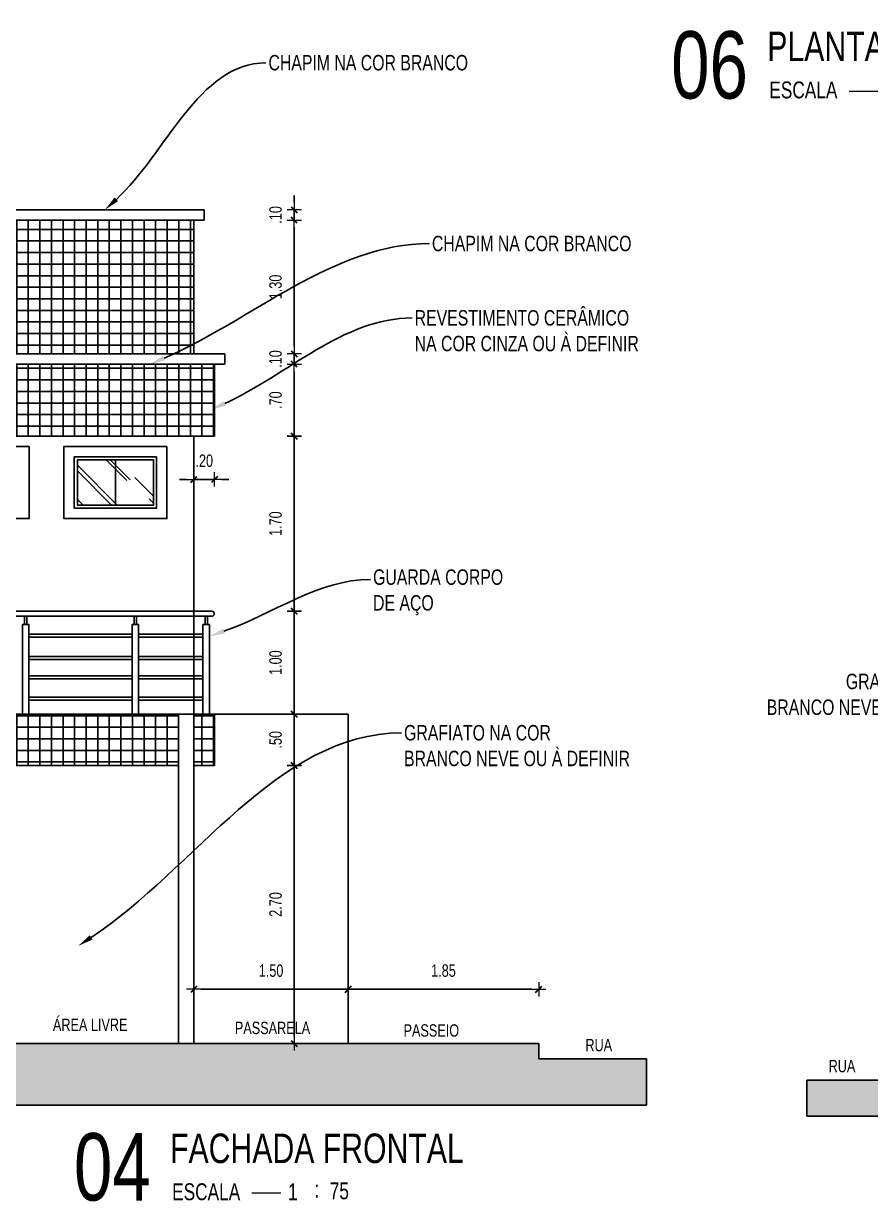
# Model space of a CAD drawing. Extents: x 425 to 531, y 796 to 840.
# Drawn here: x 483.4 to 491.63, y 810.44 to 821.89 of the extents above; entities that cross this region are included whole.
import ezdxf
from ezdxf import colors
from ezdxf.entities.mleader import LeaderData, LeaderLine
from ezdxf.enums import TextEntityAlignment as Align
from ezdxf.math import Vec2, Vec3

# ---------------------------------------------------------------- set-up
doc = ezdxf.new("R2010")
doc.units = 0
doc.header["$MEASUREMENT"] = 0
doc.header["$PDSIZE"] = -5
doc.linetypes.add('CONTINU', pattern=[0])
doc.layers.get('0').update_dxf_attribs({"linetype": 'CONTINUOUS'})
doc.layers.get('Defpoints').update_dxf_attribs({"linetype": 'CONTINUOUS'})
for name, color, linetype in [('COTA', 7, 'CONTINUOUS'), ('E-txt-g', 3, 'CONTINUOUS'), ('E-TXT-Y', 2, 'CONTINUOUS'), ('Indic_Corte_Vista', 2, 'CONTINUOUS'), ('VIGA H20', 2, 'CONTINUOUS')]:
    doc.layers.add(name, color=color, linetype=linetype)
for name, color, linetype, lineweight in [('E-Pen-C', 4, 'CONTINUOUS', 15), ('E-Pen-G', 3, 'CONTINUOUS', 30), ('E-Txt-W', 7, 'CONTINUOUS', 20)]:
    doc.layers.add(name, color=color, linetype=linetype, lineweight=lineweight)
doc.styles.add('F2', font='swisscl.ttf')
doc.styles.add('REG60', font='romans.shx', dxfattribs={"width": 0.8, "height": 0.15})
doc.styles.add('REG80', font='romans.shx', dxfattribs={"width": 0.8, "height": 0.2})
doc.dimstyles.new('DIMENSION-1', dxfattribs={"dimtxt": 0.11, "dimasz": 0.07, "dimexe": 1, "dimexo": 0, "dimgap": 0.12, "dimtad": 1, "dimzin": 7, "dimdsep": 46, "dimtxsty": 'F2', "dimblk1": 'TRACO', "dimblk2": 'TRACO', "dimsah": 1, "dimcen": 1, "dimse1": 1, "dimse2": 1, "dimclrd": 256, "dimclre": 256, "dimclrt": 6, "dimadec": 0, "dimazin": 0, "dimtfac": 1, "dimtix": 1, "dimtmove": 2, "dimatfit": 3, "dimldrblk": 'TRACO', "dimfxl": 1, "dimtolj": 1, "dimtzin": 0, "dimarcsym": 0})
pattern_1 = [(180, (-0.29994, 0.1), (-1e-17, -0.1125), []), (270, (-0.29994, 0.1), (0.1125, -1e-17), [])]

# ---------------------------------------------------------------- blocks, each defined once
blk = doc.blocks.new('IND_DES')
at = {"layer": 'E-Txt-W', "color": 7}
blk.add_line((0.0269, -0.2428), (0.1984, -0.2428), dxfattribs=at)
at = {"layer": 'E-txt-g', "color": 7, "style": 'F2'}
for s, p in [('ESCALA', (-0.4463, -0.2864)), ('1', (0.2426, -0.2864)), (':', (0.3988, -0.2706))]:
    blk.add_text(s, height=0.1, dxfattribs=at).set_placement(p)
blk.add_attdef('ESCALA', (0.4897, -0.2812), '', height=0.1, dxfattribs=at)
at = {"layer": 'E-Txt-W', "color": 6, "style": 'F2'}
blk.add_attdef('00', text='', height=0.4, dxfattribs=at).set_placement((-0.7083, -0.2881), align=Align.CENTER)
at = {"layer": 'E-TXT-Y', "color": 7, "style": 'F2'}
for tag, p in [('PROJETO', (-0.4563, 0.1829)), ('DESENHO', (-0.4582, -0.0658))]:
    blk.add_attdef(tag, p, '', height=0.175, dxfattribs=at)
blk = doc.blocks.new('TXT-AMB75')
at = {"layer": 'E-txt-g', "style": 'REG80', "width": 0.8, "flags": 8}
blk.add_attdef('TXT', text='', height=0.2, dxfattribs=at).set_placement((0.005, 0.296), align=Align.CENTER)
at = {"layer": 'E-Txt-W', "style": 'REG60', "width": 0.8, "flags": 8}
blk.add_attdef('TXT', text='', height=0.15, dxfattribs=at).set_placement((0.005, 0.027), align=Align.CENTER)
blk = doc.blocks.new('TRACO')
at = {"layer": 'E-Pen-C'}
for p, q in [((-1, 0), (1, 0)), ((0, 1), (0, -1))]:
    blk.add_line(p, q, dxfattribs=at)
at = {"layer": 'E-Pen-G'}
blk.add_line((-0.42, -0.42), (0.42, 0.42), dxfattribs=at)
blk = doc.blocks.new('*D167')
at = {"color": 4, "linetype": 'Continuous', "lineweight": -2, "transparency": 16777216}
for p, q in [((486.034, 820.148), (486.034, 820.218)), ((486.034, 820.078), (486.034, 819.978)), ((486.034, 819.908), (486.034, 819.838))]:
    blk.add_line(p, q, dxfattribs=at)
at = {"layer": 'Defpoints', "color": 0, "linetype": 'CONTINU', "transparency": 16777216}
for p in [(485.159, 820.078), (485.159, 819.978), (486.034, 819.978)]:
    blk.add_point(p, dxfattribs=at)
at = {"color": 4, "linetype": 'CONTINU', "lineweight": -2, "transparency": 16777216, "xscale": 0.07, "yscale": 0.07, "zscale": 0.07}
for p, rotation in [((486.034, 820.078), 270), ((486.034, 819.978), 90)]:
    blk.add_blockref('TRACO', p, dxfattribs=dict(at, rotation=rotation))
at = {"color": 4, "linetype": 'CONTINU', "transparency": 16777216, "insert": (485.853, 820.028), "char_height": 0.12, "attachment_point": 5, "rotation": 90, "style": 'F2'}
blk.add_mtext('\\A1;.10', dxfattribs=at)
blk = doc.blocks.new('*D168')
at = {"color": 4, "linetype": 'Continuous', "lineweight": -2, "transparency": 16777216}
blk.add_line((486.034, 819.908), (486.034, 818.748), dxfattribs=at)
at = {"layer": 'Defpoints', "color": 0, "linetype": 'CONTINU', "transparency": 16777216}
for p in [(485.159, 819.978), (485.36, 818.678), (486.034, 818.678)]:
    blk.add_point(p, dxfattribs=at)
at = {"color": 4, "linetype": 'CONTINU', "lineweight": -2, "transparency": 16777216, "xscale": 0.07, "yscale": 0.07, "zscale": 0.07}
for p, rotation in [((486.034, 819.978), 90), ((486.034, 818.678), 270)]:
    blk.add_blockref('TRACO', p, dxfattribs=dict(at, rotation=rotation))
at = {"color": 4, "linetype": 'CONTINU', "transparency": 16777216, "insert": (485.853, 819.328), "char_height": 0.12, "attachment_point": 5, "rotation": 90, "style": 'F2'}
blk.add_mtext('\\A1;1.30', dxfattribs=at)
blk = doc.blocks.new('*D169')
at = {"color": 4, "linetype": 'Continuous', "lineweight": -2, "transparency": 16777216}
for p, q in [((486.034, 818.748), (486.034, 818.818)), ((486.034, 818.678), (486.034, 818.578)), ((486.034, 818.508), (486.034, 818.438))]:
    blk.add_line(p, q, dxfattribs=at)
at = {"layer": 'Defpoints', "color": 0, "linetype": 'CONTINU', "transparency": 16777216}
for p in [(485.36, 818.678), (485.36, 818.578), (486.034, 818.578)]:
    blk.add_point(p, dxfattribs=at)
at = {"color": 4, "linetype": 'CONTINU', "lineweight": -2, "transparency": 16777216, "xscale": 0.07, "yscale": 0.07, "zscale": 0.07}
for p, rotation in [((486.034, 818.678), 270), ((486.034, 818.578), 90)]:
    blk.add_blockref('TRACO', p, dxfattribs=dict(at, rotation=rotation))
at = {"color": 4, "linetype": 'CONTINU', "transparency": 16777216, "insert": (485.853, 818.628), "char_height": 0.12, "attachment_point": 5, "rotation": 90, "style": 'F2'}
blk.add_mtext('\\A1;.10', dxfattribs=at)
blk = doc.blocks.new('*D170')
at = {"color": 4, "linetype": 'Continuous', "lineweight": -2, "transparency": 16777216}
blk.add_line((486.034, 818.508), (486.034, 817.948), dxfattribs=at)
at = {"layer": 'Defpoints', "color": 0, "linetype": 'CONTINU', "transparency": 16777216}
for p in [(485.36, 818.578), (485.26, 817.878), (486.034, 817.878)]:
    blk.add_point(p, dxfattribs=at)
at = {"color": 4, "linetype": 'CONTINU', "lineweight": -2, "transparency": 16777216, "xscale": 0.07, "yscale": 0.07, "zscale": 0.07}
for p, rotation in [((486.034, 818.578), 90), ((486.034, 817.878), 270)]:
    blk.add_blockref('TRACO', p, dxfattribs=dict(at, rotation=rotation))
at = {"color": 4, "linetype": 'CONTINU', "transparency": 16777216, "insert": (485.853, 818.228), "char_height": 0.12, "attachment_point": 5, "rotation": 90, "style": 'F2'}
blk.add_mtext('\\A1;.70', dxfattribs=at)
blk = doc.blocks.new('*D171')
at = {"color": 4, "linetype": 'Continuous', "lineweight": -2, "transparency": 16777216}
blk.add_line((486.034, 817.808), (486.034, 816.248), dxfattribs=at)
at = {"layer": 'Defpoints', "color": 0, "linetype": 'CONTINU', "transparency": 16777216}
for p in [(485.26, 817.878), (485.059, 816.178), (486.034, 816.178)]:
    blk.add_point(p, dxfattribs=at)
at = {"color": 4, "linetype": 'CONTINU', "lineweight": -2, "transparency": 16777216, "xscale": 0.07, "yscale": 0.07, "zscale": 0.07}
for p, rotation in [((486.034, 817.878), 90), ((486.034, 816.178), 270)]:
    blk.add_blockref('TRACO', p, dxfattribs=dict(at, rotation=rotation))
at = {"color": 4, "linetype": 'CONTINU', "transparency": 16777216, "insert": (485.853, 817.028), "char_height": 0.12, "attachment_point": 5, "rotation": 90, "style": 'F2'}
blk.add_mtext('\\A1;1.70', dxfattribs=at)
blk = doc.blocks.new('*D172')
at = {"color": 4, "linetype": 'Continuous', "lineweight": -2, "transparency": 16777216}
blk.add_line((486.034, 816.108), (486.034, 815.248), dxfattribs=at)
at = {"layer": 'Defpoints', "color": 0, "linetype": 'CONTINU', "transparency": 16777216}
for p in [(485.059, 816.178), (485.21, 815.178), (486.034, 815.178)]:
    blk.add_point(p, dxfattribs=at)
at = {"color": 4, "linetype": 'CONTINU', "lineweight": -2, "transparency": 16777216, "xscale": 0.07, "yscale": 0.07, "zscale": 0.07}
for p, rotation in [((486.034, 816.178), 90), ((486.034, 815.178), 270)]:
    blk.add_blockref('TRACO', p, dxfattribs=dict(at, rotation=rotation))
at = {"color": 4, "linetype": 'CONTINU', "transparency": 16777216, "insert": (485.853, 815.678), "char_height": 0.12, "attachment_point": 5, "rotation": 90, "style": 'F2'}
blk.add_mtext('\\A1;1.00', dxfattribs=at)
blk = doc.blocks.new('*D173')
at = {"color": 4, "linetype": 'Continuous', "lineweight": -2, "transparency": 16777216}
blk.add_line((486.034, 815.108), (486.034, 814.748), dxfattribs=at)
at = {"layer": 'Defpoints', "color": 0, "linetype": 'CONTINU', "transparency": 16777216}
for p in [(485.21, 815.178), (485.21, 814.678), (486.034, 814.678)]:
    blk.add_point(p, dxfattribs=at)
at = {"color": 4, "linetype": 'CONTINU', "lineweight": -2, "transparency": 16777216, "xscale": 0.07, "yscale": 0.07, "zscale": 0.07}
for p, rotation in [((486.034, 815.178), 90), ((486.034, 814.678), 270)]:
    blk.add_blockref('TRACO', p, dxfattribs=dict(at, rotation=rotation))
at = {"color": 4, "linetype": 'CONTINU', "transparency": 16777216, "insert": (485.853, 814.928), "char_height": 0.12, "attachment_point": 5, "rotation": 90, "style": 'F2'}
blk.add_mtext('\\A1;.50', dxfattribs=at)
blk = doc.blocks.new('*D174')
at = {"color": 4, "linetype": 'Continuous', "lineweight": -2, "transparency": 16777216}
blk.add_line((486.034, 814.608), (486.034, 812.048), dxfattribs=at)
at = {"layer": 'Defpoints', "color": 0, "linetype": 'CONTINU', "transparency": 16777216}
for p in [(485.21, 814.678), (485.059, 811.978), (486.034, 811.978)]:
    blk.add_point(p, dxfattribs=at)
at = {"color": 4, "linetype": 'CONTINU', "lineweight": -2, "transparency": 16777216, "xscale": 0.07, "yscale": 0.07, "zscale": 0.07}
for p, rotation in [((486.034, 814.678), 90), ((486.034, 811.978), 270)]:
    blk.add_blockref('TRACO', p, dxfattribs=dict(at, rotation=rotation))
at = {"color": 4, "linetype": 'CONTINU', "transparency": 16777216, "insert": (485.853, 813.328), "char_height": 0.12, "attachment_point": 5, "rotation": 90, "style": 'F2'}
blk.add_mtext('\\A1;2.70', dxfattribs=at)
blk = doc.blocks.new('*D175')
at = {"color": 4, "linetype": 'Continuous', "lineweight": -2, "transparency": 16777216}
blk.add_line((485.129, 812.504), (486.489, 812.504), dxfattribs=at)
at = {"layer": 'Defpoints', "color": 0, "linetype": 'CONTINU', "transparency": 16777216}
for p in [(486.559, 812.504), (485.059, 811.978), (486.559, 811.978)]:
    blk.add_point(p, dxfattribs=at)
at = {"color": 4, "linetype": 'CONTINU', "lineweight": -2, "transparency": 16777216, "xscale": 0.07, "yscale": 0.07, "zscale": 0.07, "rotation": 180}
blk.add_blockref('TRACO', (485.059, 812.504), dxfattribs=at)
at = {"color": 4, "linetype": 'CONTINU', "lineweight": -2, "transparency": 16777216, "xscale": 0.07, "yscale": 0.07, "zscale": 0.07}
blk.add_blockref('TRACO', (486.559, 812.504), dxfattribs=at)
at = {"color": 4, "linetype": 'CONTINU', "transparency": 16777216, "insert": (485.809, 812.685), "char_height": 0.12, "attachment_point": 5, "style": 'F2'}
blk.add_mtext('\\A1;1.50', dxfattribs=at)
blk = doc.blocks.new('*D176')
at = {"color": 4, "linetype": 'Continuous', "lineweight": -2, "transparency": 16777216}
blk.add_line((486.629, 812.504), (488.339, 812.504), dxfattribs=at)
at = {"layer": 'Defpoints', "color": 0, "linetype": 'CONTINU', "transparency": 16777216}
for p in [(488.409, 812.504), (486.559, 811.978), (488.409, 811.978)]:
    blk.add_point(p, dxfattribs=at)
at = {"color": 4, "linetype": 'CONTINU', "lineweight": -2, "transparency": 16777216, "xscale": 0.07, "yscale": 0.07, "zscale": 0.07, "rotation": 180}
blk.add_blockref('TRACO', (486.559, 812.504), dxfattribs=at)
at = {"color": 4, "linetype": 'CONTINU', "lineweight": -2, "transparency": 16777216, "xscale": 0.07, "yscale": 0.07, "zscale": 0.07}
blk.add_blockref('TRACO', (488.409, 812.504), dxfattribs=at)
at = {"color": 4, "linetype": 'CONTINU', "transparency": 16777216, "insert": (487.484, 812.685), "char_height": 0.12, "attachment_point": 5, "style": 'F2'}
blk.add_mtext('\\A1;1.85', dxfattribs=at)
blk = doc.blocks.new('*D192')
at = {"color": 4, "linetype": 'Continuous', "lineweight": -2, "transparency": 16777216}
for p, q in [((484.989, 817.458), (484.919, 817.458)), ((485.059, 817.458), (485.26, 817.458)), ((485.33, 817.458), (485.4, 817.458))]:
    blk.add_line(p, q, dxfattribs=at)
at = {"layer": 'Defpoints', "color": 0, "linetype": 'CONTINU', "transparency": 16777216}
for p in [(485.059, 817.878), (485.26, 817.878), (485.26, 817.458)]:
    blk.add_point(p, dxfattribs=at)
at = {"color": 4, "linetype": 'CONTINU', "lineweight": -2, "transparency": 16777216, "xscale": 0.07, "yscale": 0.07, "zscale": 0.07}
blk.add_blockref('TRACO', (485.059, 817.458), dxfattribs=at)
at = {"color": 4, "linetype": 'CONTINU', "lineweight": -2, "transparency": 16777216, "xscale": 0.07, "yscale": 0.07, "zscale": 0.07, "rotation": 180}
blk.add_blockref('TRACO', (485.26, 817.458), dxfattribs=at)
at = {"color": 4, "linetype": 'CONTINU', "transparency": 16777216, "insert": (485.16, 817.639), "char_height": 0.12, "attachment_point": 5, "style": 'F2'}
blk.add_mtext('\\A1;.20', dxfattribs=at)

msp = doc.modelspace()

# ---------------------------------------------------------------- hatches: boundary and pattern name
at = {"linetype": 'CONTINU'}
h = msp.add_hatch(dxfattribs=at)
h.set_pattern_fill('AR-RROOF', color=8, scale=0.35, angle=45, style=0)
h.set_pattern_definition([(135, (1112.0648, -2.64837), (-0.29698485, 0.7919596), [5.25, -0.7, 1.75, -0.35]), (135, (1111.8594, -2.19547), (0.57664558, 0.08167083), [1.05, -0.1155, 2.1, -0.2625]), (135, (1112.15143, -2.31426), (-1.1211178, 1.45275088), [2.8, -0.49, 1.4, -0.35])])
h.paths.add_polyline_path([(484.667, 817.648), (484.297, 817.648), (484.297, 817.208), (484.667, 817.208)])
h.paths.add_polyline_path([(484.297, 817.648), (483.927, 817.648), (483.927, 817.208), (484.297, 817.208)])
at = {"layer": 'COTA', "linetype": 'Continuous'}
h = msp.add_hatch(dxfattribs=at)
h.set_pattern_fill('ANSI38', color=8, scale=0.4, style=0)
h.set_pattern_definition([(45, (-6.67712, 1.458653), (-0.035355339, 0.035355339), []), (135, (-6.67712, 1.458653), (-0.1060660172, 0.035355339), [0.125, -0.075])])
h.paths.add_polyline_path([(476.12, 811.978), (476.12, 811.378), (489.455, 811.378), (489.455, 811.828), (488.409, 811.828), (488.409, 811.978)])
h = msp.add_hatch(dxfattribs=at)
h.set_pattern_fill('ANSI38', color=8, scale=0.4, style=0)
h.set_pattern_definition([(45, (-5.49738, 1.250694), (-0.035355339, 0.035355339), []), (135, (-5.49738, 1.250694), (-0.1060660172, 0.035355339), [0.125, -0.075])])
h.paths.add_polyline_path([(491.014, 811.621), (491.014, 811.271), (514.018, 811.271), (514.018, 811.771), (492.263, 811.771), (491.763, 811.621)])
at = {"layer": 'Indic_Corte_Vista', "linetype": 'Continuous'}
h = msp.add_hatch(dxfattribs=at)
h.set_pattern_fill('ANSI37', color=8, scale=0.9, angle=135, style=0)
h.set_pattern_definition(pattern_1)
h.paths.add_polyline_path([(485.059, 819.978), (482.459, 819.978), (482.359, 819.978), (482.359, 818.678), (485.059, 818.678)])
h = msp.add_hatch(dxfattribs=at)
h.set_pattern_fill('ANSI37', color=8, scale=0.9, angle=135, style=0)
h.set_pattern_definition(pattern_1)
h.paths.add_polyline_path([(482.209, 818.578), (482.209, 817.878), (485.26, 817.878), (485.26, 818.578)])
h.paths.add_polyline_path([(482.209, 815.178), (482.209, 814.678), (484.909, 814.678), (484.909, 815.178)])
h.paths.add_polyline_path([(485.259, 814.678), (485.259, 815.178), (485.059, 815.178), (485.059, 814.678)])

# ---------------------------------------------------------------- linework, layer by layer
at = {"color": 2, "linetype": 'CONTINU'}
for p, q in [((482.459, 820.078), (485.159, 820.078)), ((482.459, 819.978), (485.159, 819.978)), ((485.059, 819.978), (485.059, 818.678)), ((485.159, 820.078), (485.159, 819.978)), ((485.059, 817.878), (485.059, 815.178))]:
    msp.add_line(p, q, dxfattribs=at)
at = {"color": 1, "linetype": 'CONTINU'}
for p, q in [((482.109, 818.678), (485.36, 818.678)), ((482.109, 818.578), (485.36, 818.578)), ((482.209, 817.878), (485.26, 817.878)), ((482.209, 815.178), (485.059, 815.178)), ((484.909, 815.178), (485.059, 815.178)), ((484.909, 815.178), (484.909, 811.978)), ((485.059, 815.178), (485.059, 811.978)), ((478.209, 814.678), (484.909, 814.678)), ((485.059, 814.678), (485.259, 814.678)), ((485.059, 812.078), (485.059, 811.978)), ((476.12, 811.978), (488.409, 811.978)), ((485.059, 811.978), (486.559, 811.978)), ((486.559, 811.978), (486.559, 811.978)), ((486.559, 811.978), (488.409, 811.978)), ((488.409, 811.978), (488.409, 811.828)), ((488.409, 811.828), (489.455, 811.828))]:
    msp.add_line(p, q, dxfattribs=at)
at = {"color": 1, "linetype": 'Continuous', "ltscale": 0.35}
for p, q in [((485.36, 818.678), (485.36, 818.578)), ((485.26, 818.578), (485.26, 817.878)), ((491.763, 811.621), (491.014, 811.621))]:
    msp.add_line(p, q, dxfattribs=at)
at = {"color": 8, "linetype": 'CONTINU'}
for p, q in [((484.297, 817.648), (484.297, 817.208)), ((485.059, 815.178), (486.559, 815.178)), ((486.559, 811.978), (486.559, 815.178)), ((489.455, 811.828), (489.455, 811.378)), ((491.014, 811.621), (491.014, 811.271)), ((476.12, 811.378), (489.455, 811.378)), ((514.018, 811.271), (491.014, 811.271))]:
    msp.add_line(p, q, dxfattribs=at)
at = {"color": 6, "linetype": 'Continuous', "ltscale": 0.35}
for p, q in [((485.232, 816.178), (482.256, 816.178)), ((485.232, 816.128), (482.256, 816.128)), ((484.459, 815.955), (483.456, 815.955)), ((484.459, 815.925), (483.456, 815.925)), ((485.147, 815.955), (484.521, 815.955)), ((485.147, 815.925), (484.521, 815.925)), ((484.459, 815.738), (483.456, 815.738)), ((485.147, 815.738), (484.521, 815.738)), ((484.459, 815.708), (483.456, 815.708)), ((485.147, 815.708), (484.521, 815.708)), ((484.459, 815.55), (483.456, 815.55)), ((484.459, 815.52), (483.456, 815.52)), ((485.147, 815.55), (484.521, 815.55)), ((485.147, 815.52), (484.521, 815.52)), ((484.459, 815.343), (483.456, 815.343)), ((484.459, 815.313), (483.456, 815.313)), ((485.147, 815.343), (484.521, 815.343)), ((485.147, 815.313), (484.521, 815.313))]:
    msp.add_line(p, q, dxfattribs=at)
at = {"color": 8, "linetype": 'CONTINU'}
for points in [[(483.459, 817.778), (482.459, 817.778), (482.459, 817.078), (483.459, 817.078)], [(484.797, 817.778), (483.797, 817.778), (483.797, 817.078), (484.797, 817.078)], [(484.697, 817.678), (483.897, 817.678), (483.897, 817.178), (484.697, 817.178)], [(484.667, 817.648), (483.927, 817.648), (483.927, 817.208), (484.667, 817.208)]]:
    msp.add_lwpolyline(points, close=True, dxfattribs=at)
at = {"color": 6, "linetype": 'CONTINU'}
for points in [[(483.415, 816.048), (483.437, 816.048), (483.437, 816.128), (483.415, 816.128)], [(484.48, 816.048), (484.502, 816.048), (484.502, 816.128), (484.48, 816.128)]]:
    msp.add_lwpolyline(points, close=True, dxfattribs=at)
at = {"color": 6, "linetype": 'Continuous', "ltscale": 0.35}
msp.add_lwpolyline([(485.168, 816.048), (485.19, 816.048), (485.19, 816.128), (485.168, 816.128)], close=True, dxfattribs=at)
at = {"color": 6, "linetype": 'CONTINU'}
for points in [[(483.394, 815.178), (483.394, 816.048), (483.456, 816.048), (483.456, 815.178)], [(484.459, 815.178), (484.459, 816.048), (484.521, 816.048), (484.521, 815.178)], [(485.147, 815.178), (485.147, 816.048), (485.21, 816.048), (485.21, 815.178)]]:
    msp.add_lwpolyline(points, dxfattribs=at)
at = {"color": 1, "linetype": 'CONTINU'}
msp.add_lwpolyline([(484.909, 814.678), (482.209, 814.678), (482.209, 815.178), (485.259, 815.178), (485.259, 814.678), (485.059, 814.678)], dxfattribs=at)
at = {"color": 6, "linetype": 'Continuous', "ltscale": 0.35}
msp.add_arc((485.232, 816.153), 0.025, 270, 90, dxfattribs=at)

# ---------------------------------------------------------------- block references
ref = msp.add_blockref('IND_DES', (491.38, 821.629), dxfattribs=dict(xscale=1.636240131907927, yscale=1.636240131907927, zscale=1.636240131907927))
ref.add_attrib('00', '06', dxfattribs={"layer": 'E-Txt-W', "height": 0.6545, "style": 'F2'}).set_placement((490.069, 821.158), align=Align.CENTER)
ref.add_attrib('DESENHO', 'PLANTA SITUAÇÃO/LOCAÇÃO', (490.63, 821.522), dxfattribs={"layer": 'E-TXT-Y', "color": 2, "height": 0.28634, "style": 'F2'})
ref.add_attrib('ESCALA', '150', (492.181, 821.169), dxfattribs={"layer": 'E-txt-g', "color": 7, "height": 0.1636, "style": 'F2'})
ref = msp.add_blockref('TXT-AMB75', (484.051, 811.883), dxfattribs=dict(xscale=-0.7290000000000001, yscale=0.7290000000000001, zscale=0.7290000000000001))
ref.add_attrib('TXT', 'ÁREA LIVRE', dxfattribs={"layer": 'E-txt-g', "color": 2, "height": 0.12, "style": 'F2'}).set_placement((484.052, 812.099), align=Align.CENTER)
ref = msp.add_blockref('TXT-AMB75', (485.833, 811.853), dxfattribs=dict(xscale=0.7290000000000001, yscale=0.7290000000000001, zscale=0.7290000000000001))
ref.add_attrib('TXT', 'PASSARELA', dxfattribs={"layer": 'E-txt-g', "color": 2, "height": 0.12, "style": 'F2'}).set_placement((485.823, 812.069), align=Align.CENTER)
ref = msp.add_blockref('TXT-AMB75', (487.37, 811.827), dxfattribs=dict(xscale=0.7290000000000001, yscale=0.7290000000000001, zscale=0.7290000000000001))
ref.add_attrib('TXT', 'PASSEIO', dxfattribs={"layer": 'E-txt-g', "color": 2, "height": 0.12, "style": 'F2'}).set_placement((487.366, 812.044), align=Align.CENTER)
ref = msp.add_blockref('TXT-AMB75', (489.003, 811.685), dxfattribs=dict(xscale=0.7290000000000001, yscale=0.7290000000000001, zscale=0.7290000000000001))
ref.add_attrib('TXT', 'RUA', dxfattribs={"layer": 'E-txt-g', "color": 2, "height": 0.12, "style": 'F2'}).set_placement((488.993, 811.902), align=Align.CENTER)
ref = msp.add_blockref('TXT-AMB75', (491.366, 811.482), dxfattribs=dict(xscale=0.7290000000000001, yscale=0.7290000000000001, zscale=0.7290000000000001))
ref.add_attrib('TXT', 'RUA', dxfattribs={"layer": 'E-txt-g', "color": 2, "height": 0.12, "style": 'F2'}).set_placement((491.356, 811.698), align=Align.CENTER)
ref = msp.add_blockref('IND_DES', (485.578, 810.924), dxfattribs=dict(xscale=1.636240131907927, yscale=1.636240131907927, zscale=1.636240131907927))
ref.add_attrib('00', '04', dxfattribs={"layer": 'E-Txt-W', "height": 0.6545, "style": 'F2'}).set_placement((484.267, 810.452), align=Align.CENTER)
ref.add_attrib('DESENHO', 'FACHADA FRONTAL', (484.828, 810.816), dxfattribs={"layer": 'E-TXT-Y', "color": 2, "height": 0.28634, "style": 'F2'})
ref.add_attrib('ESCALA', '75', (486.379, 810.464), dxfattribs={"layer": 'E-txt-g', "color": 7, "height": 0.1636, "style": 'F2'})

# ---------------------------------------------------------------- dimensions: what is measured, and where the dimension line sits
at = {"color": 8, "linetype": 'CONTINU'}
for p1, p2, distance, picture, middle in [((485.159, 820.078), (485.159, 819.978), 0.875, '*D167', (485.853, 820.028)), ((485.059, 811.978), (486.559, 811.978), 0.526, '*D175', (485.809, 812.685))]:
    dim = msp.add_aligned_dim(p1=p1, p2=p2, distance=distance, dimstyle='DIMENSION-1', override={"dimtxt": 0.12, "dimclrd": 4, "dimclrt": 4, "dimfxl": 0.1, "dimfxlon": 1}, dxfattribs=at)
    dim.commit()
    dim.dimension.update_dxf_attribs({"geometry": picture, "text_midpoint": middle})
for base, p1, p2, angle, picture, middle in [((486.034, 818.678), (485.159, 819.978), (485.36, 818.678), 90, '*D168', (485.853, 819.328)), ((486.034, 818.578), (485.36, 818.678), (485.36, 818.578), 90, '*D169', (485.853, 818.628)), ((486.034, 817.878), (485.36, 818.578), (485.26, 817.878), 90, '*D170', (485.853, 818.228)), ((486.034, 816.178), (485.26, 817.878), (485.059, 816.178), 90, '*D171', (485.853, 817.028)), ((486.034, 815.178), (485.059, 816.178), (485.21, 815.178), 90, '*D172', (485.853, 815.678)), ((486.034, 814.678), (485.21, 815.178), (485.21, 814.678), 90, '*D173', (485.853, 814.928)), ((486.034, 811.978), (485.21, 814.678), (485.059, 811.978), 90, '*D174', (485.853, 813.328)), ((488.409, 812.504), (486.559, 811.978), (488.409, 811.978), 180, '*D176', (487.484, 812.685))]:
    dim = msp.add_linear_dim(base=base, p1=p1, p2=p2, angle=angle, dimstyle='DIMENSION-1', override={"dimtxt": 0.12, "dimclrd": 4, "dimclrt": 4, "dimfxl": 0.1, "dimfxlon": 1}, dxfattribs=at)
    dim.commit()
    dim.dimension.update_dxf_attribs({"geometry": picture, "text_midpoint": middle})
dim = msp.add_linear_dim(base=(485.26, 817.458), p1=(485.059, 817.878), p2=(485.26, 817.878), dimstyle='DIMENSION-1', override={"dimtxt": 0.12, "dimclrd": 4, "dimclrt": 4, "dimfxl": 0.1, "dimfxlon": 1}, dxfattribs=at)
dim.commit()
dim.dimension.update_dxf_attribs({"geometry": '*D192', "text_midpoint": (485.16, 817.639)})

# ---------------------------------------------------------------- leaders
at = {"layer": 'VIGA H20'}
ml = msp.add_multileader_mtext('Standard', dxfattribs=at)
ml.set_content('{\\fSwis721 LtCn BT|b0|i0|c0|p34;\\C4;CHAPIM NA COR BRANCO}', color=7)
ml.set_leader_properties(color=4)
ml.build(insert=Vec2(0, 0))
ml.multileader.update_dxf_attribs({"leader_type": 2, "text_right_attachment_type": 7, "dogleg_length": 0.36, "arrow_head_size": 0.15, "scale": 2})
ctx = ml.context
ctx.base_point, ctx.scale, ctx.char_height, ctx.arrow_head_size, ctx.landing_gap_size, ctx.plane_origin = Vec3(485.759, 821.505), 2, 0.15, 0.15, 0.025, Vec3(490.813, 818.885)
ctx.right_attachment = 7
notes = []
notes.append((ctx, [(0, (1, 1, 0), (485.039, 821.505), (1, 0), 0.72, [(0, [(484.195, 820.078)], 0, [])])]))
ctx.mtext.insert, ctx.mtext.flow_direction = Vec3(485.784, 821.582), 5
ml = msp.add_multileader_mtext('Standard', dxfattribs=at)
ml.set_content('{\\fSwis721 LtCn BT|b0|i0|c0|p34;\\C4;CHAPIM NA COR BRANCO}', color=7)
ml.set_leader_properties(color=4)
ml.build(insert=Vec2(0, 0))
ml.multileader.update_dxf_attribs({"leader_type": 2, "text_right_attachment_type": 7, "dogleg_length": 0.36, "arrow_head_size": 0.15, "scale": 2})
ctx = ml.context
ctx.base_point, ctx.scale, ctx.char_height, ctx.arrow_head_size, ctx.landing_gap_size, ctx.plane_origin = Vec3(487.347, 819.749), 2, 0.15, 0.15, 0.025, Vec3(491.217, 817.129)
ctx.right_attachment = 7
notes.append((ctx, [(0, (1, 1, 0), (486.627, 819.749), (1, 0), 0.72, [(0, [(484.633, 818.578)], 0, [])])]))
ctx.mtext.insert, ctx.mtext.flow_direction = Vec3(487.372, 819.825), 5
ml = msp.add_multileader_mtext('Standard', dxfattribs=at)
ml.set_content('{\\fSwis721 LtCn BT|b0|i0|c0|p34;\\C4;REVESTIMENTO CERÂMICO\\PNA COR CINZA OU À DEFINIR}', color=7)
ml.set_leader_properties(color=4)
ml.build(insert=Vec2(0, 0))
ml.multileader.update_dxf_attribs({"leader_type": 2, "text_right_attachment_type": 7, "dogleg_length": 0.36, "arrow_head_size": 0.15, "scale": 2})
ctx = ml.context
ctx.base_point, ctx.scale, ctx.char_height, ctx.arrow_head_size, ctx.landing_gap_size, ctx.plane_origin = Vec3(487.179, 819.027), 2, 0.15, 0.15, 0.025, Vec3(492.443, 816.407)
ctx.right_attachment = 7
notes.append((ctx, [(0, (1, 1, 0), (486.459, 819.027), (1, 0), 0.72, [(0, [(485.223, 818.134)], 0, [])])]))
ctx.mtext.insert, ctx.mtext.flow_direction = Vec3(487.204, 819.103), 5
ml = msp.add_multileader_mtext('Standard', dxfattribs=at)
ml.set_content('{\\fSwis721 LtCn BT|b0|i0|c0|p34;\\C4;GUARDA CORPO\\PDE AÇO}', color=7)
ml.set_leader_properties(color=4)
ml.build(insert=Vec2(0, 0))
ml.multileader.update_dxf_attribs({"leader_type": 2, "text_right_attachment_type": 7, "dogleg_length": 0.36, "arrow_head_size": 0.15, "scale": 2})
ctx = ml.context
ctx.base_point, ctx.scale, ctx.char_height, ctx.arrow_head_size, ctx.landing_gap_size, ctx.plane_origin = Vec3(486.775, 816.486), 2, 0.15, 0.15, 0.025, Vec3(490.955, 814.813)
ctx.right_attachment = 7
notes.append((ctx, [(0, (1, 1, 0), (486.055, 816.486), (1, 0), 0.72, [(0, [(485.209, 815.933)], 0, [])])]))
ctx.mtext.insert, ctx.mtext.flow_direction = Vec3(486.8, 816.584), 5
ml = msp.add_multileader_mtext('Standard', dxfattribs=at)
ml.set_content('{\\fSwis721 LtCn BT|b0|i0|c0|p34;\\C4;GRAFIATO NA COR\\PBRANCO NEVE OU À DEFINIR}', color=7)
ml.set_leader_properties(color=4)
ml.build(insert=Vec2(0, 0))
ml.multileader.update_dxf_attribs({"leader_type": 2, "text_right_attachment_type": 7, "dogleg_length": 0.36, "arrow_head_size": 0.15, "scale": 2})
ctx = ml.context
ctx.base_point, ctx.scale, ctx.char_height, ctx.arrow_head_size, ctx.landing_gap_size, ctx.plane_origin = Vec3(490.688, 815.494), 2, 0.15, 0.15, 0.025, Vec3(496.287, 812.874)
ctx.right_attachment, ctx.text_align_type = 7, 2
notes.append((ctx, [(1, (1, 1, 0), (493.565, 815.417), (-1, 0), 0.72, [(0, [(494.198, 813.559)], 0, [])])]))
ctx.mtext.insert, ctx.mtext.alignment, ctx.mtext.flow_direction = Vec3(492.82, 815.57), 3, 5
ml = msp.add_multileader_mtext('Standard', dxfattribs=at)
ml.set_content('{\\fSwis721 LtCn BT|b0|i0|c0|p34;\\C4;GRAFIATO NA COR\\PBRANCO NEVE OU À DEFINIR}', color=7)
ml.set_leader_properties(color=4)
ml.build(insert=Vec2(0, 0))
ml.multileader.update_dxf_attribs({"leader_type": 2, "text_right_attachment_type": 7, "dogleg_length": 0.36, "arrow_head_size": 0.15, "scale": 2})
ctx = ml.context
ctx.base_point, ctx.scale, ctx.char_height, ctx.arrow_head_size, ctx.landing_gap_size, ctx.plane_origin = Vec3(487.076, 814.995), 2, 0.15, 0.15, 0.025, Vec3(492.675, 812.375)
ctx.right_attachment = 7
notes.append((ctx, [(0, (1, 1, 0), (486.356, 814.995), (1, 0), 0.72, [(0, [(483.936, 812.926)], 0, [])])]))
ctx.mtext.insert, ctx.mtext.flow_direction = Vec3(487.101, 815.072), 5
for ctx, leaders in notes:
    for number, flags, end, landing, length, lines in leaders:
        leader = LeaderData()
        leader.index, (leader.has_last_leader_line, leader.has_dogleg_vector, leader.attachment_direction) = number, flags
        leader.last_leader_point, leader.dogleg_vector, leader.dogleg_length = Vec3(end), Vec3(landing), length
        for number, points, colour, breaks in lines:
            line = LeaderLine()
            line.index, line.vertices, line.color, line.breaks = number, Vec3.list(points), colors.encode_raw_color(colour), breaks
            leader.lines.append(line)
        ctx.leaders.append(leader)

doc.saveas('drawing.dxf')
